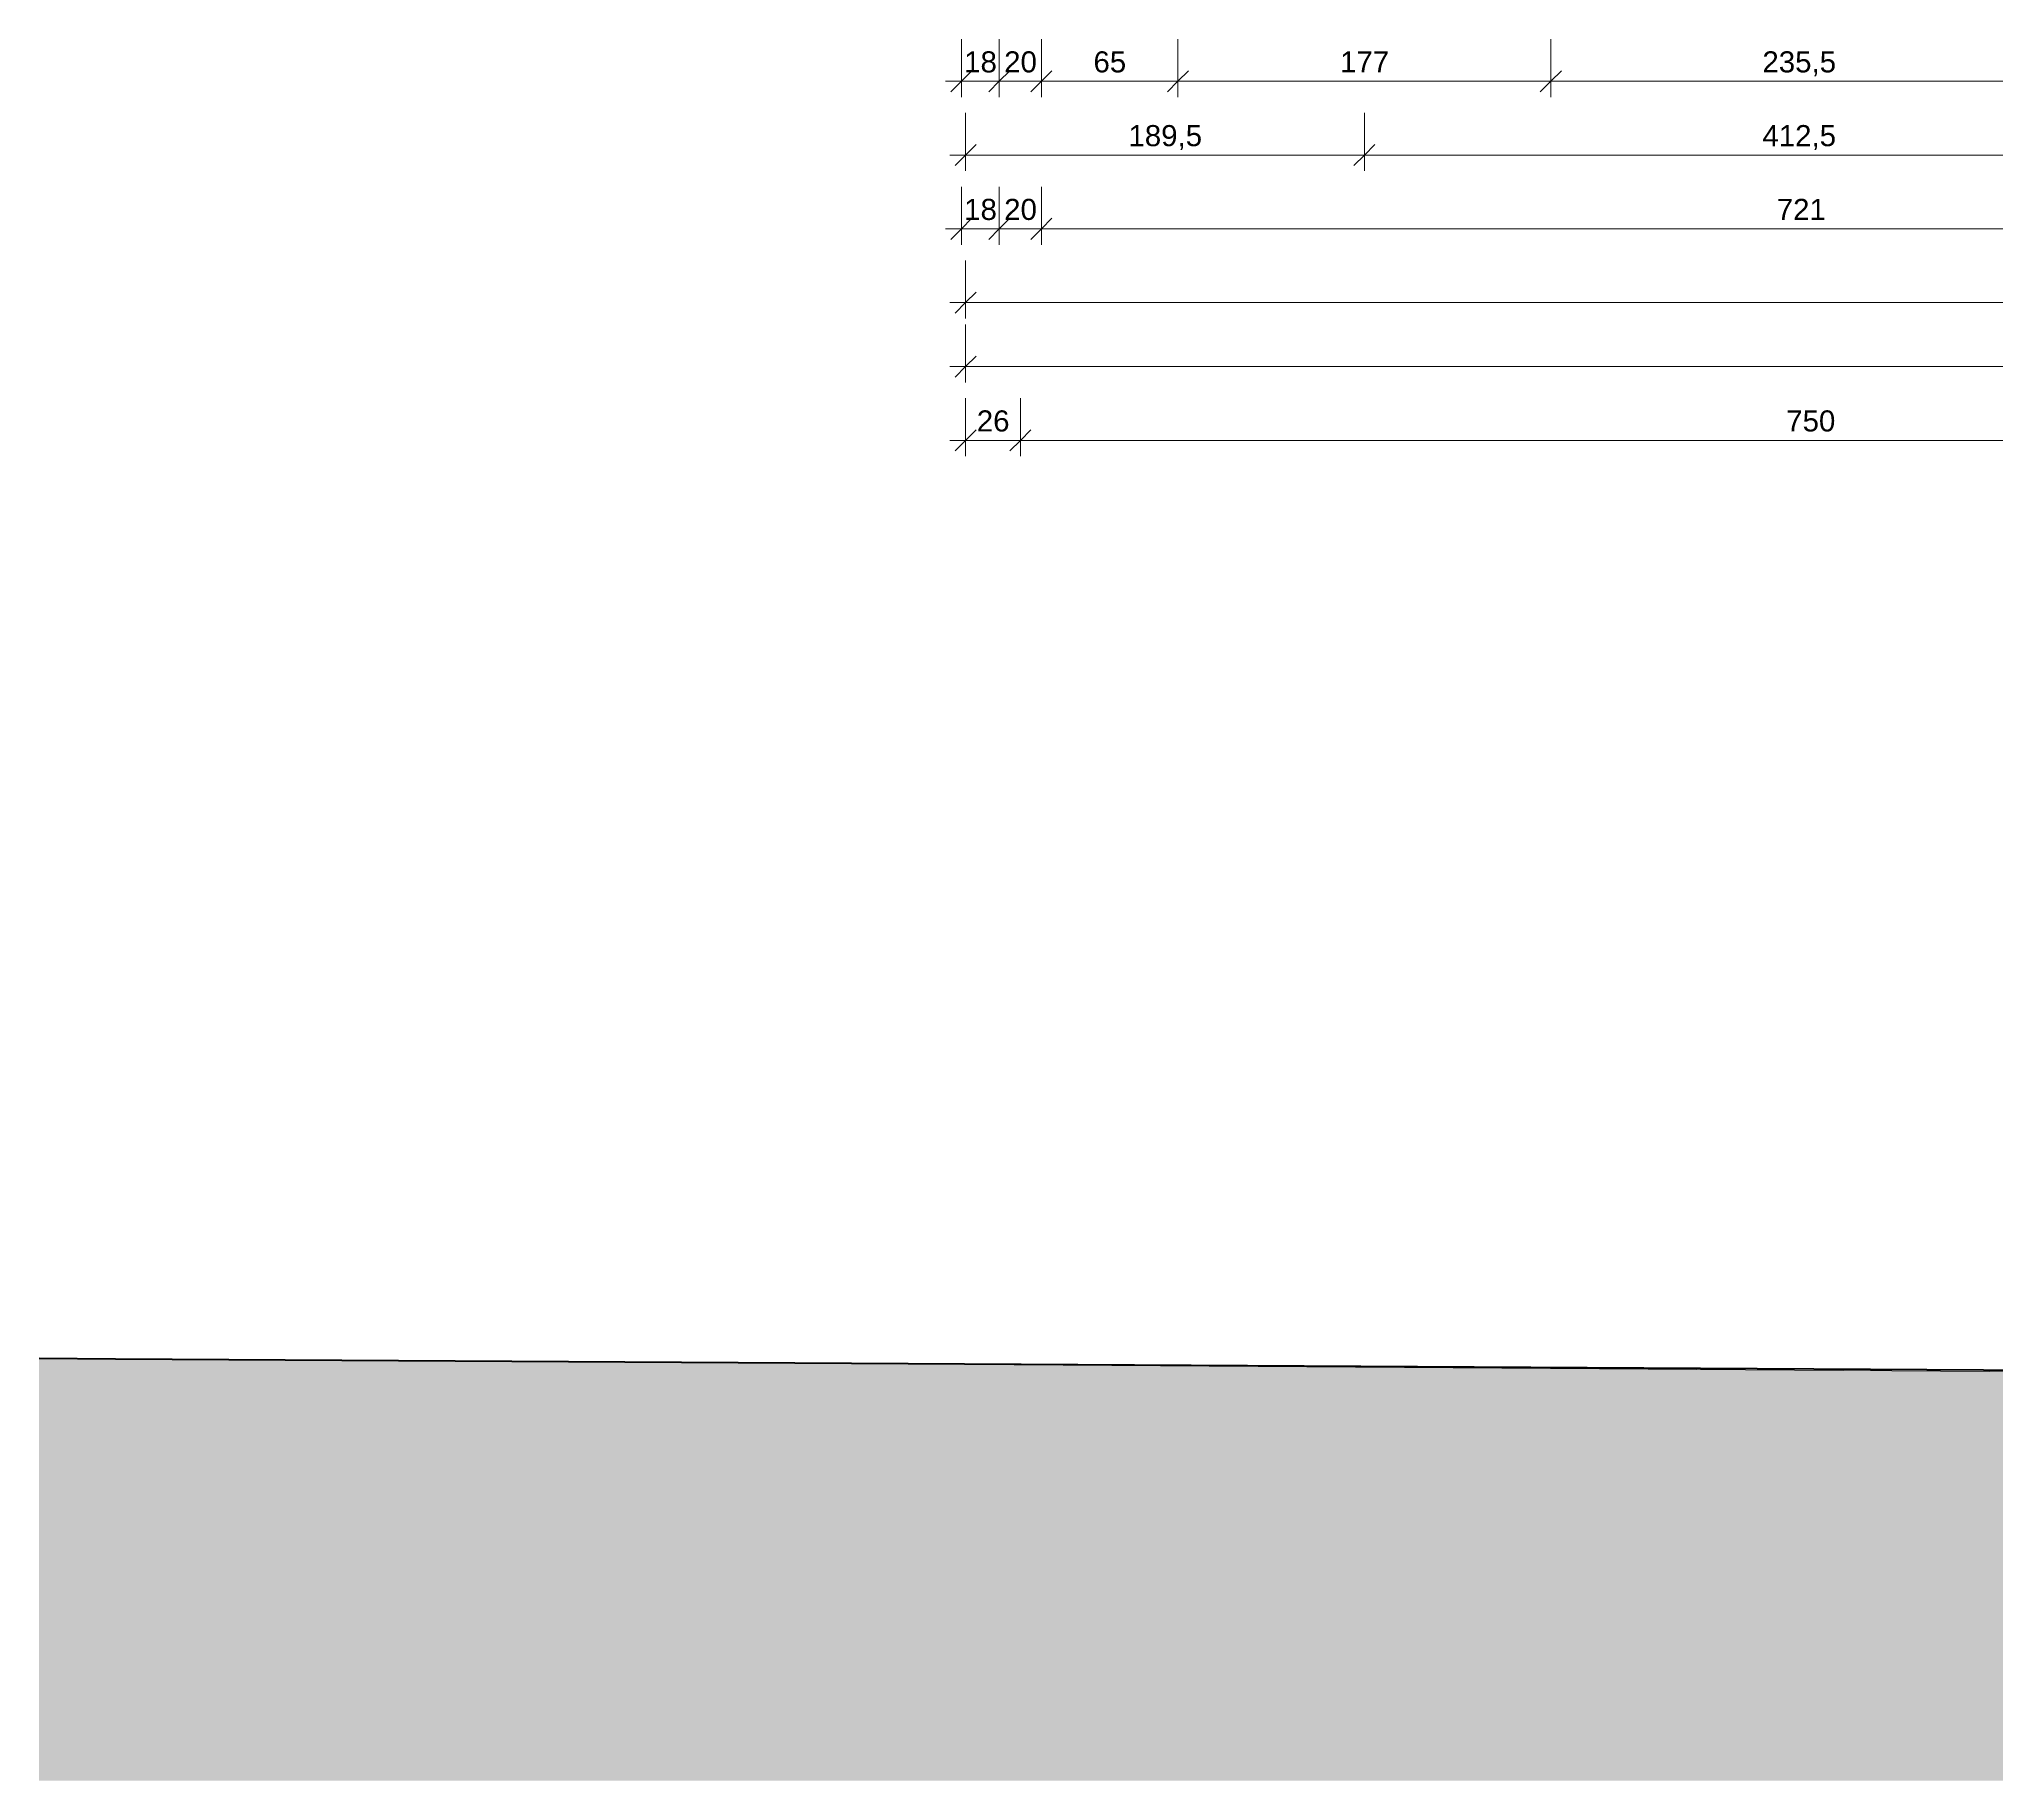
# Model space of a CAD drawing. Header units: metres. Extents: x 3.2 to 50, y 58.8 to 100.4.
# Drawn here: x 3.27 to 12.56, y 58.84 to 67.1 of the extents above; entities that cross this region are included whole.
import ezdxf

# ---------------------------------------------------------------- set-up
doc = ezdxf.new("R2010")
doc.units = ezdxf.units.M
for name, color, linetype, lineweight in [('A-DETL-GENF_', 92, 'Continuous', 13), ('A_2D', 7, 'Continuous', 13), ('A_Bemassung-50_', 4, 'Continuous', 9), ('A_Bemassung_', 4, 'Continuous', 9), ('A_Grundstuecksgrenze', 5, 'Continuous', 70)]:
    doc.layers.add(name, color=color, linetype=linetype, lineweight=lineweight)
doc.styles.add('Arial_5', font='arial.ttf', dxfattribs={"height": 0.1})
doc.dimstyles.new('WGA-Bemaßung', dxfattribs={"dimscale": 0.3048, "dimtxt": 0.102026, "dimasz": 0.328084, "dimexe": 0.246063, "dimexo": 0.0625, "dimgap": 0.04101, "dimtad": 1, "dimdec": 1, "dimlfac": 100, "dimrnd": 0.5, "dimdsep": 46, "dimtxsty": 'Arial_5', "dimblk1": 'OBLIQUE', "dimblk2": 'OBLIQUE', "dimsah": 1, "dimcen": 0.09, "dimdle": 0.246063, "dimazin": 2, "dimtfac": 1, "dimtdec": 4, "dimtix": 1, "dimtmove": 0, "dimatfit": 3, "dimfxl": 0.656168, "dimfxlon": 1, "dimtvp": 1, "dimtolj": 1, "dimtzin": 0, "dimarcsym": 2})
doc.dimstyles.new('WGA-Bemaßung_3', dxfattribs={"dimscale": 0.3048, "dimtxt": 0.102026, "dimasz": 0.328084, "dimexe": 0.246063, "dimexo": 0.0625, "dimgap": 0.04101, "dimtad": 1, "dimdec": 1, "dimlfac": 100, "dimrnd": 0.5, "dimdsep": 46, "dimtxsty": 'Arial_5', "dimblk1": 'OBLIQUE', "dimblk2": 'OBLIQUE', "dimsah": 1, "dimcen": 0.09, "dimdle": 0.246063, "dimazin": 2, "dimtfac": 1, "dimtdec": 4, "dimtix": 1, "dimtmove": 0, "dimatfit": 3, "dimfxl": 0.656168, "dimfxlon": 1, "dimtvp": 1, "dimtolj": 1, "dimtzin": 0, "dimarcsym": 2})

# ---------------------------------------------------------------- blocks, each defined once
blk = doc.blocks.new('Family - ___-3180367-263_PP_01OG_BT1')
at = {"layer": 'A_Grundstuecksgrenze'}
for p, q in [((3.2659, 60.8443), (3.6279, 60.8418)), ((3.6279, 60.8418), (34.7209, 60.655))]:
    blk.add_line(p, q, dxfattribs=at)
blk = doc.blocks.new('DIMBLOCK16-263_PP_01OG_BT1')
at = {"layer": 'A_Bemassung-50_', "transparency": 16777216}
for p, q in [((7.6627, 65.1986), (7.6627, 65.3986)), ((7.9227, 65.1986), (7.9227, 65.3986)), ((7.5877, 65.1986), (7.9227, 65.1986)), ((7.6627, 65.1986), (7.6627, 65.1236)), ((7.9227, 65.1986), (7.9227, 65.1236))]:
    blk.add_line(p, q, dxfattribs=at)
at = {"layer": 'A_Bemassung-50_', "lineweight": 35, "transparency": 16777216}
for p, q in [((7.6627, 65.1986), (7.7127, 65.2486)), ((7.9227, 65.1986), (7.9727, 65.2486)), ((7.6627, 65.1986), (7.6127, 65.1486)), ((7.9227, 65.1986), (7.8727, 65.1486))]:
    blk.add_line(p, q, dxfattribs=at)
at = {"layer": 'A_Bemassung-50_', "color": 0, "transparency": 16777216, "insert": (7.7158, 65.3409), "char_height": 0.1, "width": 0.184588, "attachment_point": 1, "line_spacing_factor": 0.941778, "style": 'Arial_5'}
blk.add_mtext('26', dxfattribs=at)
blk = doc.blocks.new('_Oblique')
at = {"color": 0, "linetype": 'ByBlock', "lineweight": -2}
blk.add_line((-0.5, -0.5), (0.5, 0.5), dxfattribs=at)
blk = doc.blocks.new('DIMBLOCK17-263_PP_01OG_BT1')
at = {"layer": 'A_Bemassung-50_', "transparency": 16777216}
for p, q in [((7.9227, 65.1986), (7.9227, 65.3986)), ((15.4227, 65.1986), (15.4227, 65.3986)), ((7.9227, 65.1986), (15.4227, 65.1986)), ((7.9227, 65.1986), (7.9227, 65.1236)), ((15.4227, 65.1986), (15.4227, 65.1236))]:
    blk.add_line(p, q, dxfattribs=at)
at = {"layer": 'A_Bemassung-50_', "lineweight": 35, "transparency": 16777216}
for p, q in [((7.9227, 65.1986), (7.9727, 65.2486)), ((15.4227, 65.1986), (15.4727, 65.2486)), ((7.9227, 65.1986), (7.8727, 65.1486)), ((15.4227, 65.1986), (15.3727, 65.1486))]:
    blk.add_line(p, q, dxfattribs=at)
at = {"layer": 'A_Bemassung-50_', "color": 0, "transparency": 16777216, "insert": (11.5573, 65.3409), "char_height": 0.1, "width": 0.276883, "attachment_point": 1, "line_spacing_factor": 0.941778, "style": 'Arial_5'}
blk.add_mtext('750', dxfattribs=at)
blk = doc.blocks.new('DIMBLOCK25-263_PP_01OG_BT1')
at = {"layer": 'A_Bemassung-50_', "transparency": 16777216}
for p, q in [((7.6627, 65.8521), (7.6627, 66.0521)), ((42.6627, 65.8521), (42.6627, 66.0521)), ((7.5877, 65.8521), (42.7377, 65.8521)), ((7.6627, 65.8521), (7.6627, 65.7771)), ((42.6627, 65.8521), (42.6627, 65.7771))]:
    blk.add_line(p, q, dxfattribs=at)
at = {"layer": 'A_Bemassung-50_', "lineweight": 35, "transparency": 16777216}
for p, q in [((7.6627, 65.8521), (7.7127, 65.9021)), ((42.6627, 65.8521), (42.7127, 65.9021)), ((7.6627, 65.8521), (7.6127, 65.8021)), ((42.6627, 65.8521), (42.6127, 65.8021))]:
    blk.add_line(p, q, dxfattribs=at)
at = {"layer": 'A_Bemassung-50_', "color": 0, "transparency": 16777216, "insert": (25.0088, 65.9944), "char_height": 0.1, "width": 0.369177, "attachment_point": 1, "line_spacing_factor": 0.941778, "style": 'Arial_5'}
blk.add_mtext('3500', dxfattribs=at)
blk = doc.blocks.new('DIMBLOCK26-263_PP_01OG_BT1')
at = {"layer": 'A_Bemassung-50_', "transparency": 16777216}
for p, q in [((7.6627, 66.5521), (7.6627, 66.7521)), ((9.5552, 66.5521), (9.5552, 66.7521)), ((7.5877, 66.5521), (9.5552, 66.5521)), ((7.6627, 66.5521), (7.6627, 66.4771)), ((9.5552, 66.5521), (9.5552, 66.4771))]:
    blk.add_line(p, q, dxfattribs=at)
at = {"layer": 'A_Bemassung-50_', "lineweight": 35, "transparency": 16777216}
for p, q in [((7.6627, 66.5521), (7.6127, 66.5021)), ((7.6627, 66.5521), (7.7127, 66.6021)), ((9.5552, 66.5521), (9.5052, 66.5021)), ((9.5552, 66.5521), (9.6052, 66.6021))]:
    blk.add_line(p, q, dxfattribs=at)
at = {"layer": 'A_Bemassung-50_', "color": 0, "transparency": 16777216, "insert": (8.4355, 66.6944), "char_height": 0.1, "width": 0.416266, "attachment_point": 1, "line_spacing_factor": 0.941778, "style": 'Arial_5'}
blk.add_mtext('189,5', dxfattribs=at)
blk = doc.blocks.new('DIMBLOCK27-263_PP_01OG_BT1')
at = {"layer": 'A_Bemassung-50_', "transparency": 16777216}
for p, q in [((9.5552, 66.5521), (9.5552, 66.7521)), ((13.6802, 66.5521), (13.6802, 66.7521)), ((9.5552, 66.5521), (13.6802, 66.5521)), ((9.5552, 66.5521), (9.5552, 66.4771)), ((13.6802, 66.5521), (13.6802, 66.4771))]:
    blk.add_line(p, q, dxfattribs=at)
at = {"layer": 'A_Bemassung-50_', "lineweight": 35, "transparency": 16777216}
for p, q in [((9.5552, 66.5521), (9.5052, 66.5021)), ((9.5552, 66.5521), (9.6052, 66.6021)), ((13.6802, 66.5521), (13.6302, 66.5021)), ((13.6802, 66.5521), (13.7302, 66.6021))]:
    blk.add_line(p, q, dxfattribs=at)
at = {"layer": 'A_Bemassung-50_', "color": 0, "transparency": 16777216, "insert": (11.4442, 66.6944), "char_height": 0.1, "width": 0.416266, "attachment_point": 1, "line_spacing_factor": 0.941778, "style": 'Arial_5'}
blk.add_mtext('412,5', dxfattribs=at)
blk = doc.blocks.new('DIMBLOCK544-263_PP_01OG_BT1')
at = {"layer": 'A_Bemassung-50_', "transparency": 16777216}
for p, q in [((7.6427, 66.2021), (7.6427, 66.4021)), ((7.8227, 66.2021), (7.8227, 66.4021)), ((7.5677, 66.2021), (7.8227, 66.2021)), ((7.6427, 66.2021), (7.6427, 66.1271)), ((7.8227, 66.2021), (7.8227, 66.1271))]:
    blk.add_line(p, q, dxfattribs=at)
at = {"layer": 'A_Bemassung-50_', "lineweight": 35, "transparency": 16777216}
for p, q in [((7.6427, 66.2021), (7.6927, 66.2521)), ((7.8227, 66.2021), (7.8727, 66.2521)), ((7.6427, 66.2021), (7.5927, 66.1521)), ((7.8227, 66.2021), (7.7727, 66.1521))]:
    blk.add_line(p, q, dxfattribs=at)
at = {"layer": 'A_Bemassung-50_', "color": 0, "transparency": 16777216, "insert": (7.6558, 66.3444), "char_height": 0.1, "width": 0.184588, "attachment_point": 1, "line_spacing_factor": 0.941778, "style": 'Arial_5'}
blk.add_mtext('18', dxfattribs=at)
blk = doc.blocks.new('DIMBLOCK545-263_PP_01OG_BT1')
at = {"layer": 'A_Bemassung-50_', "transparency": 16777216}
for p, q in [((7.8227, 66.2021), (7.8227, 66.4021)), ((8.0227, 66.2021), (8.0227, 66.4021)), ((7.8227, 66.2021), (8.0227, 66.2021)), ((7.8227, 66.2021), (7.8227, 66.1271)), ((8.0227, 66.2021), (8.0227, 66.1271))]:
    blk.add_line(p, q, dxfattribs=at)
at = {"layer": 'A_Bemassung-50_', "lineweight": 35, "transparency": 16777216}
for p, q in [((7.8227, 66.2021), (7.8727, 66.2521)), ((8.0227, 66.2021), (8.0727, 66.2521)), ((7.8227, 66.2021), (7.7727, 66.1521)), ((8.0227, 66.2021), (7.9727, 66.1521))]:
    blk.add_line(p, q, dxfattribs=at)
at = {"layer": 'A_Bemassung-50_', "color": 0, "transparency": 16777216, "insert": (7.8458, 66.3444), "char_height": 0.1, "width": 0.184588, "attachment_point": 1, "line_spacing_factor": 0.941778, "style": 'Arial_5'}
blk.add_mtext('20', dxfattribs=at)
blk = doc.blocks.new('DIMBLOCK546-263_PP_01OG_BT1')
at = {"layer": 'A_Bemassung-50_', "transparency": 16777216}
for p, q in [((8.0227, 66.2021), (8.0227, 66.4021)), ((15.2327, 66.2021), (15.2327, 66.4021)), ((8.0227, 66.2021), (15.2327, 66.2021)), ((8.0227, 66.2021), (8.0227, 66.1271)), ((15.2327, 66.2021), (15.2327, 66.1271))]:
    blk.add_line(p, q, dxfattribs=at)
at = {"layer": 'A_Bemassung-50_', "lineweight": 35, "transparency": 16777216}
for p, q in [((8.0227, 66.2021), (8.0727, 66.2521)), ((15.2327, 66.2021), (15.2827, 66.2521)), ((8.0227, 66.2021), (7.9727, 66.1521)), ((15.2327, 66.2021), (15.1827, 66.1521))]:
    blk.add_line(p, q, dxfattribs=at)
at = {"layer": 'A_Bemassung-50_', "color": 0, "transparency": 16777216, "insert": (11.5123, 66.3444), "char_height": 0.1, "width": 0.276883, "attachment_point": 1, "line_spacing_factor": 0.941778, "style": 'Arial_5'}
blk.add_mtext('721', dxfattribs=at)
blk = doc.blocks.new('DIMBLOCK584-263_PP_01OG_BT1')
at = {"layer": 'A_Bemassung-50_', "transparency": 16777216}
for p, q in [((7.6427, 66.9021), (7.6427, 67.1021)), ((7.8227, 66.9021), (7.8227, 67.1021)), ((7.5677, 66.9021), (7.8227, 66.9021)), ((7.6427, 66.9021), (7.6427, 66.8271)), ((7.8227, 66.9021), (7.8227, 66.8271))]:
    blk.add_line(p, q, dxfattribs=at)
at = {"layer": 'A_Bemassung-50_', "lineweight": 35, "transparency": 16777216}
for p, q in [((7.6427, 66.9021), (7.5927, 66.8521)), ((7.6427, 66.9021), (7.6927, 66.9521)), ((7.8227, 66.9021), (7.7727, 66.8521)), ((7.8227, 66.9021), (7.8727, 66.9521))]:
    blk.add_line(p, q, dxfattribs=at)
at = {"layer": 'A_Bemassung-50_', "color": 0, "transparency": 16777216, "insert": (7.6558, 67.0444), "char_height": 0.1, "width": 0.184588, "attachment_point": 1, "line_spacing_factor": 0.941778, "style": 'Arial_5'}
blk.add_mtext('18', dxfattribs=at)
blk = doc.blocks.new('DIMBLOCK585-263_PP_01OG_BT1')
at = {"layer": 'A_Bemassung-50_', "transparency": 16777216}
for p, q in [((7.8227, 66.9021), (7.8227, 67.1021)), ((8.0227, 66.9021), (8.0227, 67.1021)), ((7.8227, 66.9021), (8.0227, 66.9021)), ((7.8227, 66.9021), (7.8227, 66.8271)), ((8.0227, 66.9021), (8.0227, 66.8271))]:
    blk.add_line(p, q, dxfattribs=at)
at = {"layer": 'A_Bemassung-50_', "lineweight": 35, "transparency": 16777216}
for p, q in [((7.8227, 66.9021), (7.7727, 66.8521)), ((7.8227, 66.9021), (7.8727, 66.9521)), ((8.0227, 66.9021), (7.9727, 66.8521)), ((8.0227, 66.9021), (8.0727, 66.9521))]:
    blk.add_line(p, q, dxfattribs=at)
at = {"layer": 'A_Bemassung-50_', "color": 0, "transparency": 16777216, "insert": (7.8458, 67.0444), "char_height": 0.1, "width": 0.184588, "attachment_point": 1, "line_spacing_factor": 0.941778, "style": 'Arial_5'}
blk.add_mtext('20', dxfattribs=at)
blk = doc.blocks.new('DIMBLOCK586-263_PP_01OG_BT1')
at = {"layer": 'A_Bemassung-50_', "transparency": 16777216}
for p, q in [((8.0227, 66.9021), (8.0227, 67.1021)), ((8.6702, 66.9021), (8.6702, 67.1021)), ((8.0227, 66.9021), (8.6702, 66.9021)), ((8.0227, 66.9021), (8.0227, 66.8271)), ((8.6702, 66.9021), (8.6702, 66.8271))]:
    blk.add_line(p, q, dxfattribs=at)
at = {"layer": 'A_Bemassung-50_', "lineweight": 35, "transparency": 16777216}
for p, q in [((8.0227, 66.9021), (7.9727, 66.8521)), ((8.0227, 66.9021), (8.0727, 66.9521)), ((8.6702, 66.9021), (8.6202, 66.8521)), ((8.6702, 66.9021), (8.7202, 66.9521))]:
    blk.add_line(p, q, dxfattribs=at)
at = {"layer": 'A_Bemassung-50_', "color": 0, "transparency": 16777216, "insert": (8.2695, 67.0444), "char_height": 0.1, "width": 0.184588, "attachment_point": 1, "line_spacing_factor": 0.941778, "style": 'Arial_5'}
blk.add_mtext('65', dxfattribs=at)
blk = doc.blocks.new('DIMBLOCK587-263_PP_01OG_BT1')
at = {"layer": 'A_Bemassung-50_', "transparency": 16777216}
for p, q in [((8.6702, 66.9021), (8.6702, 67.1021)), ((10.4402, 66.9021), (10.4402, 67.1021)), ((8.6702, 66.9021), (10.4402, 66.9021)), ((8.6702, 66.9021), (8.6702, 66.8271)), ((10.4402, 66.9021), (10.4402, 66.8271))]:
    blk.add_line(p, q, dxfattribs=at)
at = {"layer": 'A_Bemassung-50_', "lineweight": 35, "transparency": 16777216}
for p, q in [((8.6702, 66.9021), (8.6202, 66.8521)), ((8.6702, 66.9021), (8.7202, 66.9521)), ((10.4402, 66.9021), (10.3902, 66.8521)), ((10.4402, 66.9021), (10.4902, 66.9521))]:
    blk.add_line(p, q, dxfattribs=at)
at = {"layer": 'A_Bemassung-50_', "color": 0, "transparency": 16777216, "insert": (9.4398, 67.0444), "char_height": 0.1, "width": 0.276883, "attachment_point": 1, "line_spacing_factor": 0.941778, "style": 'Arial_5'}
blk.add_mtext('177', dxfattribs=at)
blk = doc.blocks.new('DIMBLOCK588-263_PP_01OG_BT1')
at = {"layer": 'A_Bemassung-50_', "transparency": 16777216}
for p, q in [((10.4402, 66.9021), (10.4402, 67.1021)), ((12.7952, 66.9021), (12.7952, 67.1021)), ((10.4402, 66.9021), (12.7952, 66.9021)), ((10.4402, 66.9021), (10.4402, 66.8271)), ((12.7952, 66.9021), (12.7952, 66.8271))]:
    blk.add_line(p, q, dxfattribs=at)
at = {"layer": 'A_Bemassung-50_', "lineweight": 35, "transparency": 16777216}
for p, q in [((10.4402, 66.9021), (10.3902, 66.8521)), ((10.4402, 66.9021), (10.4902, 66.9521)), ((12.7952, 66.9021), (12.7452, 66.8521)), ((12.7952, 66.9021), (12.8452, 66.9521))]:
    blk.add_line(p, q, dxfattribs=at)
at = {"layer": 'A_Bemassung-50_', "color": 0, "transparency": 16777216, "insert": (11.4442, 67.0444), "char_height": 0.1, "width": 0.416266, "attachment_point": 1, "line_spacing_factor": 0.941778, "style": 'Arial_5'}
blk.add_mtext('235,5', dxfattribs=at)
blk = doc.blocks.new('DIMBLOCK620-263_PP_01OG_BT1')
at = {"layer": 'A_Bemassung-50_', "transparency": 16777216}
for p, q in [((7.6627, 65.5486), (7.6627, 65.7486)), ((42.6627, 65.5486), (42.6627, 65.7486)), ((7.5877, 65.5486), (42.7377, 65.5486)), ((7.6627, 65.5486), (7.6627, 65.4736)), ((42.6627, 65.5486), (42.6627, 65.4736))]:
    blk.add_line(p, q, dxfattribs=at)
at = {"layer": 'A_Bemassung-50_', "lineweight": 35, "transparency": 16777216}
for p, q in [((7.6627, 65.5486), (7.7127, 65.5986)), ((42.6627, 65.5486), (42.7127, 65.5986)), ((7.6627, 65.5486), (7.6127, 65.4986)), ((42.6627, 65.5486), (42.6127, 65.4986))]:
    blk.add_line(p, q, dxfattribs=at)
at = {"layer": 'A_Bemassung-50_', "color": 0, "transparency": 16777216, "insert": (25.0088, 65.6909), "char_height": 0.1, "width": 0.369177, "attachment_point": 1, "line_spacing_factor": 0.941778, "style": 'Arial_5'}
blk.add_mtext('3500', dxfattribs=at)

msp = doc.modelspace()

# ---------------------------------------------------------------- hatches: boundary and pattern name
at = {"layer": 'A-DETL-GENF_'}
msp.add_hatch(color=253, dxfattribs=at).paths.add_polyline_path([(34.9031, 58.839), (34.9031, 60.6296), (3.2659, 60.8443), (3.2659, 58.839), (34.7608, 58.839)])

# ---------------------------------------------------------------- linework, layer by layer
at = {"layer": 'A_2D'}
msp.add_line((34.9031, 60.6296), (3.2659, 60.8443), dxfattribs=at)

# ---------------------------------------------------------------- block references
at = {"layer": 'A_Grundstuecksgrenze'}
msp.add_blockref('Family - ___-3180367-263_PP_01OG_BT1', (0, 0), dxfattribs=at)

# ---------------------------------------------------------------- dimensions: what is measured, and where the dimension line sits
at = {"layer": 'A_Bemassung_'}
for base, p1, p2, dimstyle, override, picture, middle in [((7.8227, 66.9021), (7.6427, 67.1021), (7.8227, 67.1021), 'WGA-Bemaßung_3', {"dimpost": '<>', "dimfxl": 0.18}, 'DIMBLOCK584-263_PP_01OG_BT1', (7.7327, 66.9657)), ((8.0227, 66.9021), (7.8227, 67.1021), (8.0227, 67.1021), 'WGA-Bemaßung_3', {"dimpost": '<>', "dimfxl": 0.2}, 'DIMBLOCK585-263_PP_01OG_BT1', (7.9227, 66.9657)), ((8.6701682485, 66.9020961147), (8.0226682485, 67.1020961147), (8.6701682485, 67.1020961147), 'WGA-Bemaßung_3', {"dimpost": '<>', "dimfxl": 0.6475}, 'DIMBLOCK586-263_PP_01OG_BT1', (8.3464182485, 66.9656534138)), ((10.4402, 66.9021), (8.6702, 67.1021), (10.4402, 67.1021), 'WGA-Bemaßung_3', {"dimpost": '<>', "dimfxl": 1.77}, 'DIMBLOCK587-263_PP_01OG_BT1', (9.5552, 66.9648)), ((12.7952, 66.9021), (10.4402, 67.1021), (12.7952, 67.1021), 'WGA-Bemaßung_3', {"dimpost": '<>', "dimfxl": 2.355}, 'DIMBLOCK588-263_PP_01OG_BT1', (11.6177, 66.9657)), ((9.5551682485, 66.5520961147), (7.6626682485, 66.7520961147), (9.5551682485, 66.7520961147), 'WGA-Bemaßung', {"dimpost": '<>', "dimfxl": 1.8925}, 'DIMBLOCK26-263_PP_01OG_BT1', (8.6089182485, 66.6156534138)), ((13.6802, 66.5521), (9.5552, 66.7521), (13.6802, 66.7521), 'WGA-Bemaßung', {"dimpost": '<>', "dimfxl": 4.125}, 'DIMBLOCK27-263_PP_01OG_BT1', (11.6177, 66.6157)), ((7.8227, 66.2021), (7.6427, 66.4021), (7.8227, 66.4021), 'WGA-Bemaßung_3', {"dimpost": '<>', "dimfxl": 0.18}, 'DIMBLOCK544-263_PP_01OG_BT1', (7.7327, 66.2657)), ((8.0227, 66.2021), (7.8227, 66.4021), (8.0227, 66.4021), 'WGA-Bemaßung_3', {"dimpost": '<>', "dimfxl": 0.2}, 'DIMBLOCK545-263_PP_01OG_BT1', (7.9227, 66.2657)), ((15.2327, 66.2021), (8.0227, 66.4021), (15.2327, 66.4021), 'WGA-Bemaßung_3', {"dimpost": '<>', "dimfxl": 7.21}, 'DIMBLOCK546-263_PP_01OG_BT1', (11.6277, 66.2648)), ((42.6627, 65.8521), (7.6627, 66.0521), (42.6627, 66.0521), 'WGA-Bemaßung', {"dimpost": '<>', "dimfxl": 35}, 'DIMBLOCK25-263_PP_01OG_BT1', (25.1627, 65.9157)), ((42.6627, 65.5486), (7.6627, 65.7486), (42.6627, 65.7486), 'WGA-Bemaßung_3', {"dimpost": '<>', "dimfxl": 35}, 'DIMBLOCK620-263_PP_01OG_BT1', (25.1627, 65.6122)), ((7.9227, 65.1986), (7.6627, 65.3986), (7.9227, 65.3986), 'WGA-Bemaßung', {"dimpost": '<>', "dimfxl": 0.26}, 'DIMBLOCK16-263_PP_01OG_BT1', (7.7927, 65.2622)), ((15.4227, 65.1986), (7.9227, 65.3986), (15.4227, 65.3986), 'WGA-Bemaßung', {"dimpost": '<>', "dimfxl": 7.5}, 'DIMBLOCK17-263_PP_01OG_BT1', (11.6727, 65.2622))]:
    dim = msp.add_linear_dim(base=base, p1=p1, p2=p2, dimstyle=dimstyle, override=override, dxfattribs=at)
    dim.commit()
    dim.dimension.update_dxf_attribs({"geometry": picture, "text_midpoint": middle})

doc.saveas('drawing.dxf')
